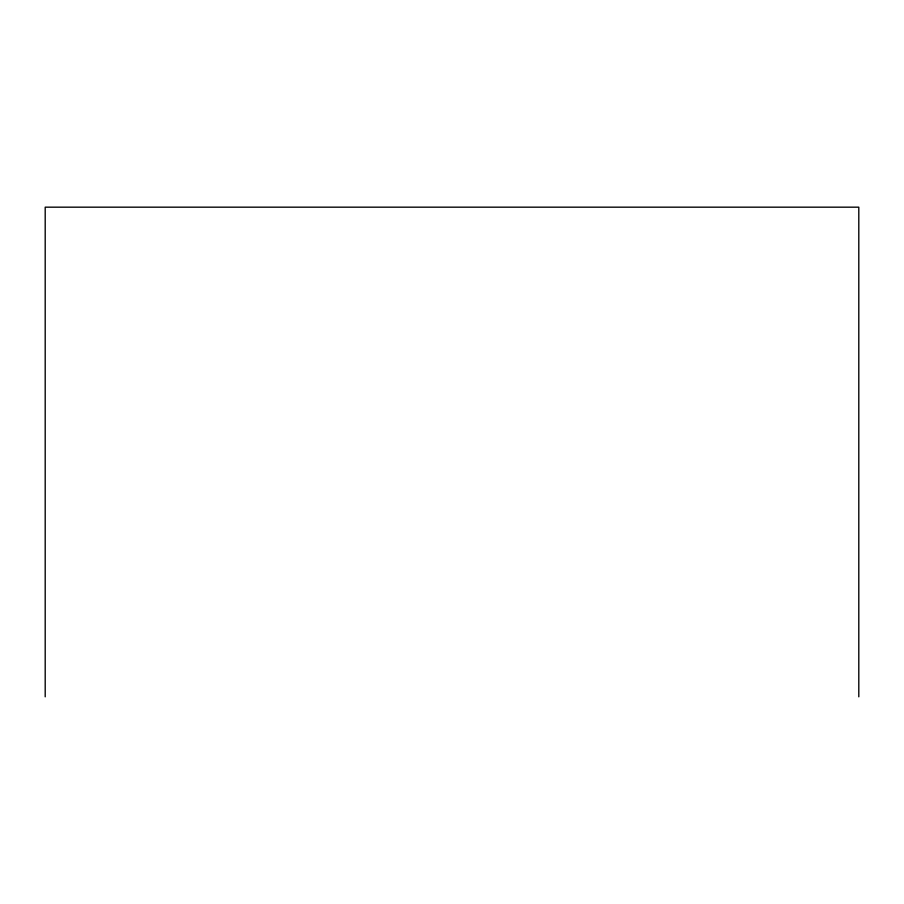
<?xml version="1.0" encoding="UTF-8"?>
<svg xmlns="http://www.w3.org/2000/svg" width="904" height="904" viewBox="0 0 904 904"><rect width="100%" height="100%" fill="white"/><g stroke="black" fill="none" stroke-linecap="round" stroke-linejoin="round"><path stroke-width="1.36" d="M858.8 696.826L858.8 207.174L45.2 207.174L45.2 696.826"/></g></svg>
